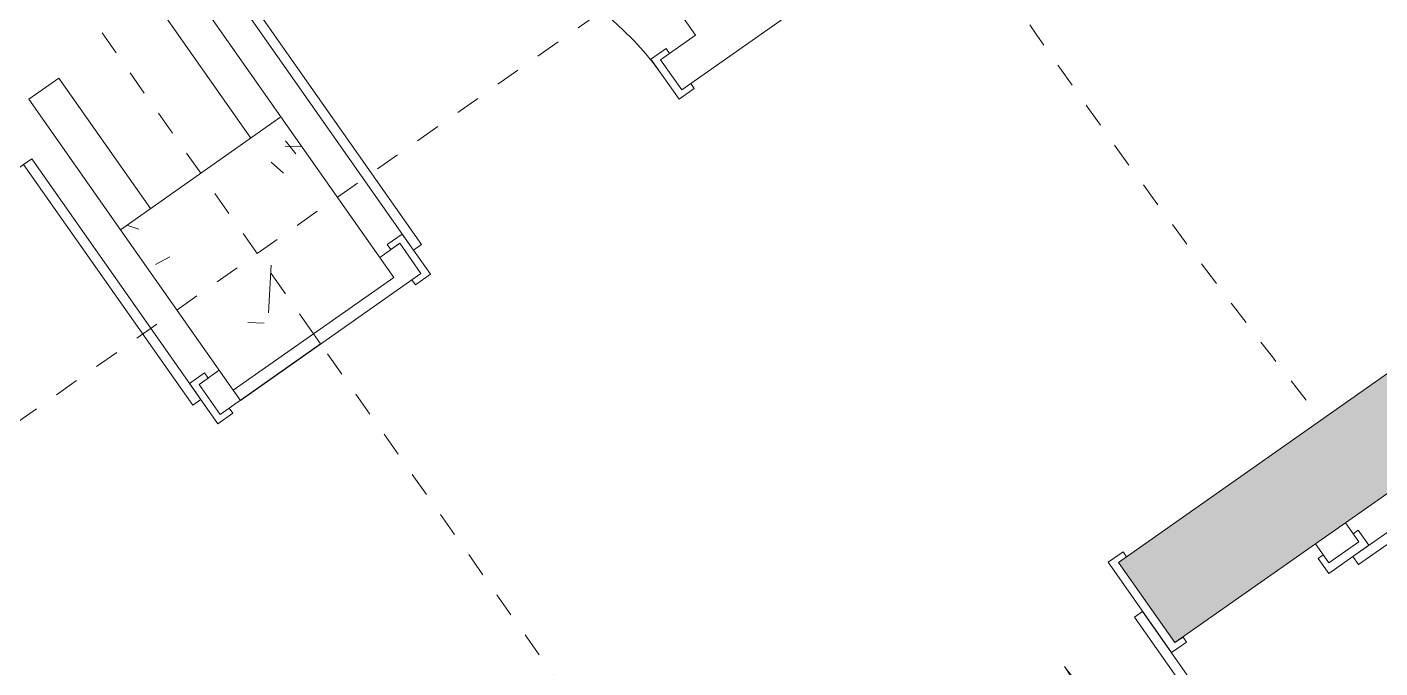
# Model space of a CAD drawing. Extents: x 274235 to 276654, y 142848 to 144425.
# Drawn here: x 276087.4 to 276092.92, y 143072.68 to 143075.3 of the extents above; entities that cross this region are included whole.
import ezdxf

# ---------------------------------------------------------------- set-up
doc = ezdxf.new("R2010")
doc.units = 0
doc.header["$LTSCALE"] = 1.5
doc.linetypes.add('ACM-G-CENTER', pattern=[50.800000000000004, 31.75, -6.350000000000001, 6.350000000000001, -6.350000000000001])
doc.linetypes.add('Hidden 1_32_', pattern=[1.3890625, 0.7937500000000002, -0.5953125])
doc.layers.get('0').update_dxf_attribs({"linetype": 'CONTINUOUS', "lineweight": 0})
for name, color, linetype, lineweight in [('_ACM-A-DETL', 7, 'CONTINUOUS', 5), ('_ACM-A-DOOR', 1, 'CONTINUOUS', 5), ('_ACM-A-GRID', 3, 'CONTINUOUS', 5), ('_ACM-A-WALL-FULL', 6, 'CONTINUOUS', 13), ('_ACM-A-WALL-PATT', 8, 'CONTINUOUS', 9), ('_ACM-S-STRU-CLOS', 5, 'CONTINUOUS', 5)]:
    doc.layers.add(name, color=color, linetype=linetype, lineweight=lineweight)

# ---------------------------------------------------------------- blocks, each defined once
blk = doc.blocks.new('M_Concrete-Rectangular-Column - 800 x 800mm-V1169-B1_Working')
at = {"layer": '_ACM-S-STRU-CLOS'}
h = blk.add_hatch(dxfattribs=at)
h.set_pattern_fill('FP_730', color=256, style=0, pattern_type=2)
h.set_pattern_definition([(4.999999999999999, (-1053512.11, 143919.825), (2351.059830332032, -2801.884651253352), [381, -4191]), (310, (-1053512.11, 143919.825), (2203.542428876418, 3200.35970852878), [304.8, -3352.8]), (55.451, (-1053316.188, 143686.334), (4554.605249644746, 398.4403801781702), [323.8, -3561.801]), (1.184, (-1052793.689, 144638.245), (3239.061715540233, -4428.211985948568), [571.5, -6286.5]), (51.63600000000001, (-1052523.766, 144269.228), (6856.533572818061, 141.775001575746), [485.6999999999999, -5342.701999999998]), (306.184, (-1052793.689, 144638.245), (6856.536465289661, 141.7079352829701), [457.2, -5029.2]), (336, (-1052614.084, 144099.43), (697.9026265240216, -3590.399956637265), [381, -4191]), (281, (-1052614.084, 144099.43), (3478.826808756641, 1730.799102873897), [304.8, -3352.8]), (26.451, (-1052555.926, 143800.23), (4176.715238984827, -1859.632632828301), [323.8, -3561.801]), (352.5, (-1053512.11, 143919.825), (1239.46827347174, 1152.109381356208), [167.64, -3144.52, 167.64, -6601.46]), (352.5, (-1053512.11, 143919.825), (1239.46827347174, 1152.109381356208), [-3479.8, -3235.96, 167.64, -3197.86]), (322.5, (-1053512.11, 143919.825), (2361.740005493846, 471.7945463884976), [167.64, -1772.92, 167.64, -4351.02]), (322.5, (-1053512.11, 143919.825), (2361.740005493846, 471.7945463884976), [-2108.2, -3068.32, 167.64, -1115.06]), (282.5, (-1054313.149, 144720.863), (1836.525426731569, -1998.564094722365), [167.64, -1102.36, -9220.2]), (282.5, (-1054313.149, 144720.863), (1836.525426731569, -1998.564094722365), [-1270, 167.64, -3794.76, -5257.8]), (282.5, (-1054313.149, 144720.863), (1836.525426731569, -1998.564094722365), [-5232.4, 167.64, -5090.16]), (272.5, (-1054672.359, 145080.074), (2454.451810195783, -1735.276914838564), [167.64, -1483.36, 167.64, -6197.6]), (272.5, (-1054672.359, 145080.074), (2454.451810195783, -1735.276914838564), [-1818.64, -2463.8, 167.64, -3566.16])])
h.paths.add_polyline_path([(-399.9999999988349, -400.000000000117), (400.0000000011912, -400.000000000117), (400.0000000011912, 399.9999999998398), (-399.9999999988002, 399.9999999999091)])
at = {"layer": '_ACM-A-DETL', "color": 250}
for p, q in [((-399.9999999999999, 399.9999999999999), (400.0000000000002, 399.9999999999999)), ((-399.9999999999999, -400.0000000000002), (-399.9999999999999, 399.9999999999999)), ((400.0000000000002, 399.9999999999999), (400.0000000000002, -400.0000000000002)), ((400.0000000000002, -400.0000000000002), (-399.9999999999999, -400.0000000000002))]:
    blk.add_line(p, q, dxfattribs=at)
blk = doc.blocks.new('BASEMENT20250512')
at = {"layer": '_ACM-S-STRU-CLOS', "rotation": 45.00000000000107}
blk.add_blockref('M_Concrete-Rectangular-Column - 800 x 800mm-V1169-B1_Working', (846712.2409212323, 643178.8730601303), dxfattribs=at)
blk = doc.blocks.new('M_Concrete-Rectangular-Column - 800 x 800mm-V46-F5_Working')
at = {"layer": '_ACM-S-STRU-CLOS'}
h = blk.add_hatch(dxfattribs=at)
h.set_pattern_fill('FP_50', color=256, style=0, pattern_type=2)
h.set_pattern_definition([(4.999999999999999, (-1053512.11, 143919.825), (940.4236980315761, -1120.75347945461), [152.4, -1676.4]), (310, (-1053512.11, 143919.825), (881.4169468992006, 1280.143601645101), [121.92, -1341.12]), (55.451, (-1053433.741, 143826.428), (1821.84215116403, 159.3758739208037), [129.52, -1424.721]), (1.184, (-1053224.742, 144207.193), (1295.625077865399, -1771.284386199539), [228.6, -2514.6]), (51.63600000000001, (-1053116.773, 144059.586), (2742.61371007499, 56.71003331596489), [194.28, -2137.081]), (306.184, (-1053224.742, 144207.193), (2742.614468039805, 56.68333553822958), [182.88, -2011.68]), (336, (-1053152.9, 143991.667), (279.1610305951743, -1436.159535889394), [152.4, -1676.4]), (281, (-1053152.9, 143991.667), (1391.530565339019, 692.3194066623228), [121.92, -1341.12]), (26.451, (-1053129.636, 143871.987), (1670.686005617264, -743.8533212809045), [129.52, -1424.721]), (352.5, (-1053512.11, 143919.825), (495.7876537561635, 460.8433037540618), [67.056, -1257.808, 67.056, -2640.584]), (352.5, (-1053512.11, 143919.825), (495.7876537561635, 460.8433037540618), [-1391.92, -1294.384, 67.056, -1279.144]), (322.5, (-1053512.11, 143919.825), (944.6960760343029, 188.7172577094912), [67.056, -709.168, 67.056, -1740.408]), (322.5, (-1053512.11, 143919.825), (944.6960760343029, 188.7172577094912), [-843.28, -1227.328, 67.056, -446.024]), (282.5, (-1053832.525, 144240.24), (734.6106044989533, -799.425746572302), [67.056, -440.944, 67.056, -3621.024]), (282.5, (-1053832.525, 144240.24), (734.6106044989533, -799.425746572302), [-575.056, -1517.904, 67.056, -2036.064]), (272.5, (-1053976.21, 144383.924), (981.7811324214794, -694.1109482973148), [67.056, -593.344, 67.056, -2479.04]), (272.5, (-1053976.21, 144383.924), (981.7811324214794, -694.1109482973148), [-727.456, -985.52, 67.056, -1426.464])])
h.paths.add_polyline_path([(-399.9999999988002, -400.000000000117), (400.0000000011565, -400.0000000001863), (400.0000000012258, 399.9999999998398), (-399.9999999987655, 399.9999999998398)])
at = {"layer": '_ACM-A-DETL'}
for p, q in [((-399.9999999999999, 399.9999999999999), (400.0000000000002, 399.9999999999999)), ((-399.9999999999999, -400.0000000000002), (-399.9999999999999, 399.9999999999999)), ((400.0000000000002, 399.9999999999999), (400.0000000000002, -400.0000000000002)), ((400.0000000000002, -400.0000000000002), (-399.9999999999999, -400.0000000000002))]:
    blk.add_line(p, q, dxfattribs=at)
blk = doc.blocks.new('ACM_Door-Regular-Single - 1323_1200_ S-2217204-F5_Working')
at = {"layer": '_ACM-A-DOOR'}
for p, q in [((579.9999999999928, 1220), (619.9999999999918, 1219.428454762872)), ((579.9999999999928, 1220), (579.9999999999928, 20.00000000000209)), ((619.9999999999918, 20.00000000000209), (619.9999999999918, 1219.428454762872)), ((-620.0000000000093, 99.99999999999999), (-695.0000000000056, 99.99999999999999)), ((-695.0000000000056, 99.99999999999999), (-695.0000000000056, 74.99999999999999)), ((-695.0000000000056, 74.99999999999999), (-650.0000000000095, 74.99999999999999)), ((-650.0000000000095, 74.99999999999999), (-650.0000000000095, -74.99999999999999)), ((-620.0000000000083, -99.99999999999999), (-620.0000000000093, 99.99999999999999)), ((694.9999999999933, 99.99999999999999), (619.9999999999898, 99.99999999999999)), ((619.9999999999898, 99.99999999999999), (619.9999999999918, -99.99999999999999)), ((649.9999999999901, -74.99999999999999), (649.9999999999901, 74.99999999999999)), ((649.9999999999906, 74.99999999999999), (694.9999999999936, 74.99999999999999)), ((694.9999999999936, 74.99999999999999), (694.9999999999936, 99.99999999999999)), ((579.9999999999928, 20.00000000000209), (619.9999999999918, 20.00000000000209)), ((-650.00000000001, -74.99999999999999), (-695.0000000000084, -74.99999999999999)), ((-695.0000000000084, -74.99999999999999), (-695.0000000000084, -99.99999999999999)), ((-695.0000000000084, -99.99999999999999), (-620.0000000000083, -99.99999999999999)), ((619.9999999999918, -99.99999999999999), (694.9999999999918, -99.99999999999999)), ((694.9999999999918, -74.99999999999999), (649.9999999999901, -74.99999999999999)), ((694.9999999999918, -99.99999999999999), (694.9999999999918, -74.99999999999999))]:
    blk.add_line(p, q, dxfattribs=at)
blk.add_arc((579.9999999999928, 20.00000000000006), 1199.999999999999, 89.99999999999994, 179.9999999999999, dxfattribs=at)
blk = doc.blocks.new('ACM_Door-Regular-Single - 1323_1200_ S-2217205-F5_Working')
at = {"layer": '_ACM-A-DOOR'}
for p, q in [((-695.0000000000084, 99.99999999999999), (-620.0000000000083, 99.99999999999999)), ((-695.0000000000084, 74.99999999999999), (-695.0000000000084, 99.99999999999999)), ((-650.00000000001, 74.99999999999999), (-695.0000000000084, 74.99999999999999)), ((-650.0000000000095, -74.99999999999999), (-650.0000000000095, 74.99999999999999)), ((-620.0000000000083, 99.99999999999999), (-620.0000000000093, -99.99999999999999)), ((619.9999999999918, 99.99999999999999), (694.9999999999918, 99.99999999999999)), ((619.9999999999898, -99.99999999999999), (619.9999999999918, 99.99999999999999)), ((649.9999999999901, 74.99999999999999), (649.9999999999901, -74.99999999999999)), ((694.9999999999918, 74.99999999999999), (649.9999999999901, 74.99999999999999)), ((694.9999999999918, 99.99999999999999), (694.9999999999918, 74.99999999999999)), ((579.9999999999928, -1220), (579.9999999999928, -20.00000000000209)), ((579.9999999999928, -20.00000000000209), (619.9999999999918, -20.00000000000209)), ((619.9999999999918, -20.00000000000209), (619.9999999999918, -1219.428454762872)), ((-695.0000000000056, -74.99999999999999), (-650.0000000000095, -74.99999999999999)), ((-695.0000000000056, -99.99999999999999), (-695.0000000000056, -74.99999999999999)), ((-620.0000000000093, -99.99999999999999), (-695.0000000000056, -99.99999999999999)), ((694.9999999999933, -99.99999999999999), (619.9999999999898, -99.99999999999999)), ((649.9999999999906, -74.99999999999999), (694.9999999999936, -74.99999999999999)), ((694.9999999999936, -74.99999999999999), (694.9999999999936, -99.99999999999999)), ((579.9999999999928, -1220), (619.9999999999918, -1219.428454762872))]:
    blk.add_line(p, q, dxfattribs=at)
blk.add_arc((579.9999999999928, -20.00000000000006), 1200.000000000001, 180.0000000000001, 269.9999999999997, dxfattribs=at)
blk = doc.blocks.new('ACM_Door-Regular-Uneven - 1423_1250_ U-4156949-F5_Working')
at = {"layer": '_ACM-A-DOOR'}
for p, q in [((-740.0000000000055, 99.99999999999999), (-665.0000000000053, 99.99999999999999)), ((-740.0000000000055, 74.99999999999999), (-740.0000000000055, 99.99999999999999)), ((-700.0000000000068, 74.99999999999999), (-740.0000000000055, 74.99999999999999)), ((-700.0000000000063, -74.99999999999999), (-700.0000000000063, 74.99999999999999)), ((-665.0000000000053, 99.99999999999999), (-665.0000000000053, -99.99999999999999)), ((664.9999999999892, 99.99999999999999), (739.999999999989, 99.99999999999999)), ((664.9999999999859, -99.99999999999999), (664.9999999999892, 99.99999999999999)), ((699.9999999999933, 74.99999999999999), (699.9999999999933, -74.99999999999999)), ((739.999999999989, 74.99999999999999), (699.9999999999933, 74.99999999999999)), ((739.999999999989, 99.99999999999999), (739.999999999989, 74.99999999999999)), ((-665.0000000000055, -20.00000000000209), (-625.0000000000088, -20.00000000000209)), ((-665.0000000000055, -20.00000000000209), (-665.0000000000055, -410.0000000000021)), ((-625.0000000000088, -410.0000000000021), (-625.0000000000088, -20.00000000000209)), ((624.9999999999912, -959.9999999999962), (624.9999999999912, -20.00000000000209)), ((624.9999999999912, -20.00000000000209), (664.9999999999891, -20.00000000000209)), ((664.9999999999891, -20.00000000000209), (664.9999999999891, -959.9999999999962)), ((-739.9999999999983, -74.99999999999999), (-700.0000000000063, -74.99999999999999)), ((-739.9999999999983, -99.99999999999999), (-739.9999999999983, -74.99999999999999)), ((-665.0000000000063, -99.99999999999999), (-739.9999999999983, -99.99999999999999)), ((739.9999999999943, -99.99999999999999), (664.9999999999859, -99.99999999999999)), ((699.9999999999936, -74.99999999999999), (739.9999999999943, -74.99999999999999)), ((739.9999999999943, -74.99999999999999), (739.9999999999943, -99.99999999999999)), ((-665.0000000000055, -410.0000000000021), (-625.0000000000088, -410.0000000000021)), ((624.9999999999912, -959.9999999999962), (664.9999999999891, -959.9999999999962))]:
    blk.add_line(p, q, dxfattribs=at)
for centre, radius, start, end in [((-665.0000000000055, -20.00000000000209), 389.9999999999996, 269.9999999999996, 2.480832651541543e-13), ((664.9999999999891, -20.00000000000209), 940.0000000000009, 180.0000000000001, 270.0000000000001)]:
    blk.add_arc(centre, radius, start, end, dxfattribs=at)
blk = doc.blocks.new('ACM_Door-Regular-Uneven - 1423_1250_ U-4164635-F5_Working')
at = {"layer": '_ACM-A-DOOR'}
for p, q in [((624.9999999999912, 959.9999999999962), (664.9999999999891, 959.9999999999962)), ((624.9999999999912, 959.9999999999962), (624.9999999999912, 20.00000000000209)), ((664.9999999999891, 20.00000000000209), (664.9999999999891, 959.9999999999962)), ((-665.0000000000055, 410.0000000000021), (-625.0000000000088, 410.0000000000021)), ((-665.0000000000055, 20.00000000000209), (-665.0000000000055, 410.0000000000021)), ((-625.0000000000088, 410.0000000000021), (-625.0000000000088, 20.00000000000209)), ((-665.0000000000063, 225), (-739.9999999999983, 225)), ((-739.9999999999983, 225), (-739.9999999999983, 200)), ((-665.0000000000053, -225), (-665.0000000000053, 225)), ((739.9999999999943, 225), (664.9999999999859, 225)), ((664.9999999999859, 225), (664.9999999999892, -225)), ((739.9999999999943, 200), (739.9999999999943, 225)), ((-739.9999999999983, 200), (-700.0000000000059, 200)), ((-700.0000000000059, 200), (-700.0000000000073, -200)), ((699.9999999999928, -200), (699.9999999999942, 200)), ((699.9999999999942, 200), (739.9999999999943, 200)), ((-665.0000000000055, 20.00000000000209), (-625.0000000000088, 20.00000000000209)), ((624.9999999999912, 20.00000000000209), (664.9999999999891, 20.00000000000209)), ((-700.0000000000073, -200), (-740.0000000000055, -200)), ((-740.0000000000055, -200), (-740.0000000000055, -225)), ((739.999999999989, -200), (699.9999999999928, -200)), ((739.999999999989, -225), (739.999999999989, -200)), ((-740.0000000000055, -225), (-665.0000000000053, -225)), ((664.9999999999892, -225), (739.999999999989, -225))]:
    blk.add_line(p, q, dxfattribs=at)
for centre, radius, start, end in [((664.9999999999891, 20.00000000000209), 939.9999999999993, 89.99999999999959, 179.9999999999999), ((-665.0000000000055, 20.00000000000209), 390.0000000000003, 359.9999999999994, 89.99999999999999)]:
    blk.add_arc(centre, radius, start, end, dxfattribs=at)
blk = doc.blocks.new('5f0512')
at = {"layer": '_ACM-A-WALL-PATT', "lineweight": 9}
h = blk.add_hatch(color=256, dxfattribs=at)
h.paths.add_polyline_path([(-151034.6863902666, -89647.53296015214), (-150522.0339742417, -89134.8805441272), (-150804.8766867162, -88852.03783165256), (-151317.5291027413, -89364.6902476775)])
h.paths.add_polyline_path([(-149532.0844805803, -88144.93105046602), (-143472.1794137374, -82085.02598362474), (-143755.0221262119, -81802.18327114987), (-149814.9271930548, -87862.0883379915)])
at = {"layer": '_ACM-A-DETL', "linetype": 'Hidden 1_32_'}
blk.add_arc((-129126.9536411413, -64761.59144460852), 29999.99999999993, 223.291896547391, 228.2600566352661, dxfattribs=at)
at = {"layer": '_ACM-A-GRID', "linetype": 'ACM-G-CENTER'}
for p, q in [((-171310.9733945205, -105044.783174193), (-117853.7008865735, -51587.5106662364)), ((-137794.1119876716, -102923.4628520237), (-158158.7872858463, -82558.787553853))]:
    blk.add_line(p, q, dxfattribs=at)
at = {"layer": '_ACM-A-WALL-FULL', "lineweight": 18}
for p, q in [((-141577.1333097912, -79624.29445472907), (-149814.927193056, -87862.0883379922)), ((-148931.0437165727, -87543.89028645842), (-143755.0221262128, -82367.86869609985)), ((-151900.8921972314, -86271.09807997465), (-148506.779647539, -82876.98553028214)), ((-153491.8825300147, -86660.00678825635), (-154976.8067223047, -85175.0825959664)), ((-154976.8067223047, -85387.2146303223), (-153597.9484989536, -86766.07285367348)), ((-152554.9659698032, -85369.5369339895), (-151883.2145277028, -86041.28837609)), ((-151883.2145277028, -86041.28837609), (-152006.9582144094, -86165.03206279664)), ((-152006.9582144094, -86165.03206279664), (-151900.8921972314, -86271.09807997465)), ((-154411.1212973525, -86660.0068364552), (-154517.1873145305, -86766.0728536332)), ((-153951.5018895437, -87119.62624426396), (-154411.1212973525, -86660.0068364552)), ((-154517.1873145305, -86766.0728536332), (-154057.5679067217, -87225.69226144196)), ((-152926.197029952, -87084.27087833919), (-152996.9077349418, -87154.98158332903)), ((-152820.131012774, -87190.33689551719), (-152926.197029952, -87084.27087833919)), ((-153456.5271427103, -87826.73302545352), (-152820.131012774, -87190.33689551719)), ((-153527.2377725708, -87897.44365531334), (-153173.6844299001, -87543.89031264256)), ((-153173.6844299001, -87543.89031264256), (-153209.0397689621, -87508.53497358062)), ((-148863.8685723607, -87611.06543067063), (-148931.0437165729, -87543.89028645842)), ((-148969.9345895388, -87717.13144784863), (-148863.8685723607, -87611.06543067063)), ((-149532.0844805815, -88144.93105046684), (-149037.1097337509, -87649.95630363643)), ((-149037.1097337509, -87649.95630363643), (-148969.9345895388, -87717.13144784863)), ((-153562.5932081306, -87720.6670565171), (-153633.3037897488, -87791.37763813534)), ((-153633.3037897488, -87791.37763813534), (-153527.2377725708, -87897.44365531334)), ((-153491.8824335306, -87791.37773463316), (-153456.5271427103, -87826.73302545352)), ((-149814.927193056, -87862.0883379922), (-149532.0844805815, -88144.93105046684))]:
    blk.add_line(p, q, dxfattribs=at)
at = {"layer": '_ACM-A-WALL-FULL'}
blk.add_line((-148931.0437165729, -87543.89028645842), (-149037.1097337509, -87649.95630363643), dxfattribs=at)
at = {"layer": '_ACM-A-DOOR'}
for name, p, rotation in [('ACM_Door-Regular-Single - 1323_1200_ S-2217205-F5_Working', (-152413.5446135917, -86677.68447915686), 225.0000000000003), ('ACM_Door-Regular-Single - 1323_1200_ S-2217204-F5_Working', (-154039.8901889311, -88304.03005449544), 45.00000000000033), ('ACM_Door-Regular-Uneven - 1423_1250_ U-4156949-F5_Working', (-148421.926834119, -88159.0731860901), 134.9999999999956), ('ACM_Door-Regular-Uneven - 1423_1250_ U-4164635-F5_Working', (-150168.4805836494, -88498.48444105999), 224.9999999999923)]:
    blk.add_blockref(name, p, dxfattribs=dict(at, rotation=rotation))
at = {"layer": '_ACM-S-STRU-CLOS', "rotation": 45.00000000000107}
blk.add_blockref('M_Concrete-Rectangular-Column - 800 x 800mm-V46-F5_Working', (-153491.8825300145, -87225.69230968377), dxfattribs=at)

msp = doc.modelspace()

# ---------------------------------------------------------------- block references
at = {"xscale": 0.0009999999999999994, "yscale": 0.001, "zscale": 0.001, "rotation": 350.1075696352769}
msp.add_blockref('BASEMENT20250512', (275143.7222229671, 142586.2208173259), dxfattribs=at)

# ---------------------------------------------------------------- next in the draw order: block references
msp.add_blockref('5f0512', (276254.5380815538, 143133.931731411), dxfattribs=at)

doc.saveas('drawing.dxf')
